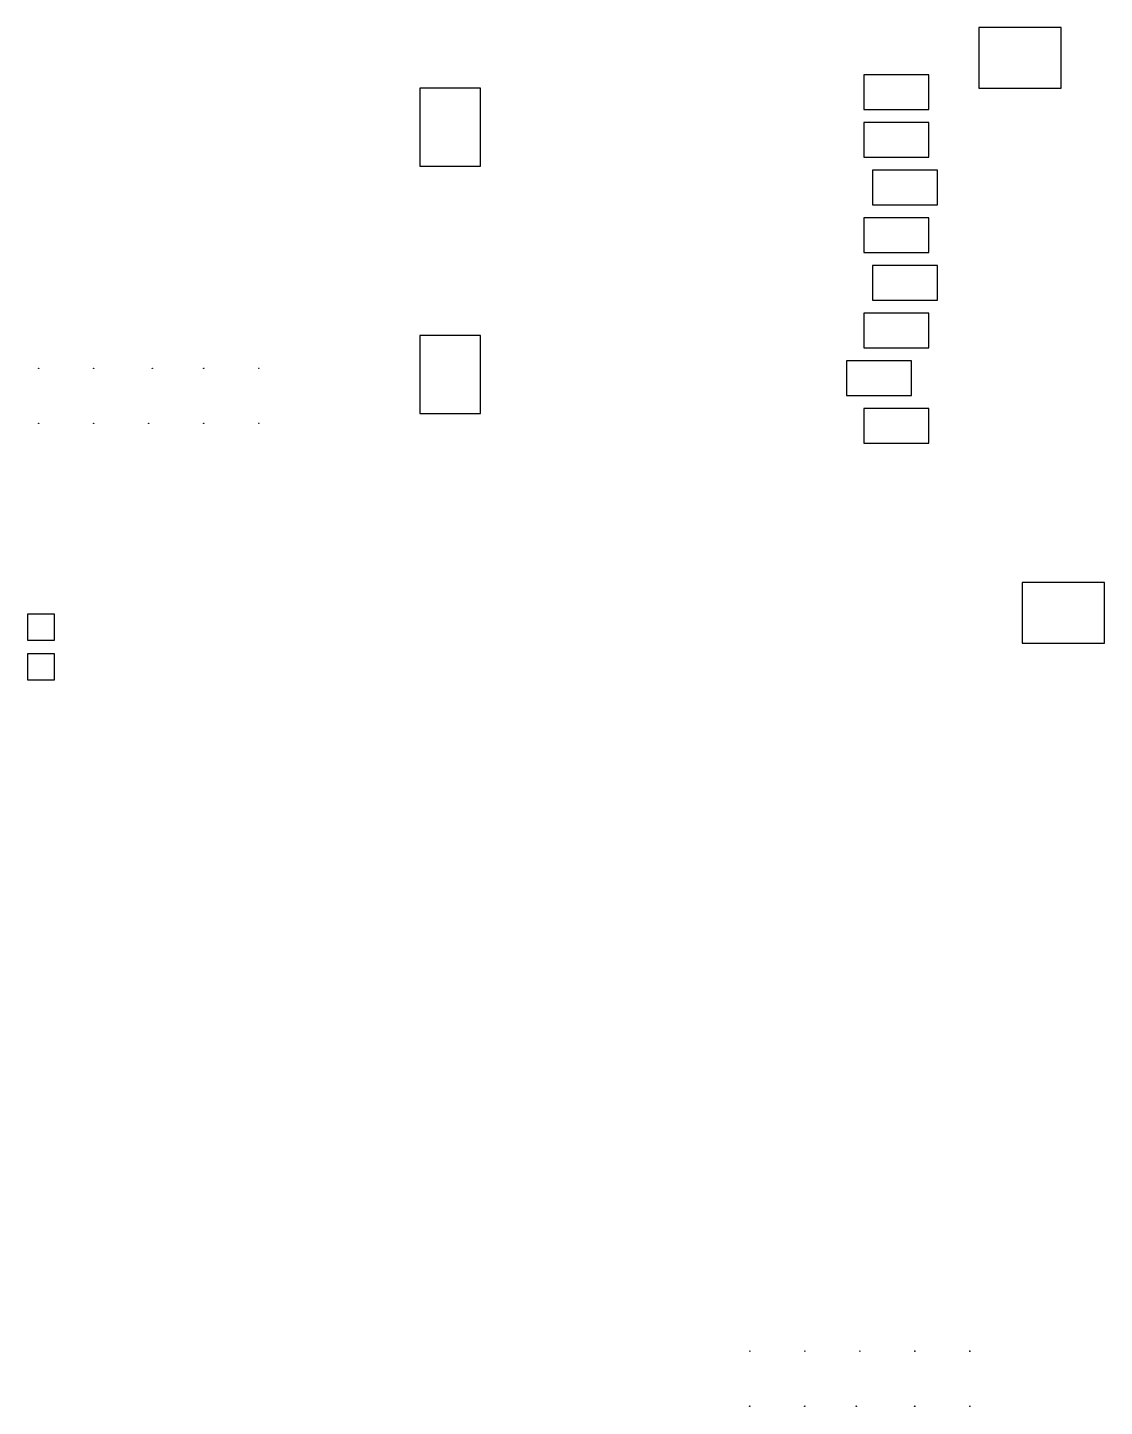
# Model space of a CAD drawing. Extents: x -25 to -0.2, y -41.4 to -9.6.
import ezdxf

# ---------------------------------------------------------------- set-up
doc = ezdxf.new("R2010")
doc.units = 0
doc.layers.get('0').update_dxf_attribs({"linetype": 'CONTINUOUS'})
doc.layers.add('gbp', color=1, linetype='CONTINUOUS')

# ---------------------------------------------------------------- blocks, each defined once
blk = doc.blocks.new('D19')
blk.add_lwpolyline([(-0.309999, -0.299999), (0.309999, -0.299999), (0.309999, 0.299999), (-0.309999, 0.299999)], close=True)
blk = doc.blocks.new('D28')
blk.add_circle((0, 0), 0.005)
blk = doc.blocks.new('D29')
blk.add_lwpolyline([(-0.749999, -0.399999), (0.749999, -0.399999), (0.749999, 0.399999), (-0.749999, 0.399999)], close=True)
blk = doc.blocks.new('D30')
blk.add_lwpolyline([(-0.949998, -0.699999), (0.949998, -0.699999), (0.949998, 0.699999), (-0.949998, 0.699999)], close=True)
blk = doc.blocks.new('D31')
blk.add_lwpolyline([(-0.699999, -0.899998), (0.699999, -0.899998), (0.699999, 0.899998), (-0.699999, 0.899998)], close=True)
blk = doc.blocks.new('D32')
blk.add_lwpolyline([(-0.699999, -0.899998), (0.699999, -0.899998), (0.699999, 0.899998), (-0.699999, 0.899998)], close=True)

msp = doc.modelspace()

# ---------------------------------------------------------------- block references
at = {"layer": 'gbp'}
for name, p in [('D30', (-2.105704, -10.266921)), ('D29', (-4.95571, -11.056922)), ('D31', (-15.255731, -11.866924)), ('D29', (-4.95571, -12.156924)), ('D29', (-4.75571, -13.256927)), ('D29', (-4.95571, -14.356929)), ('D29', (-4.75571, -15.456931)), ('D29', (-4.95571, -16.556933)), ('D32', (-15.255731, -17.566935)), ('D28', (-24.747249, -17.427235)), ('D28', (-23.477247, -17.427235)), ('D28', (-22.127244, -17.427235)), ('D28', (-20.937242, -17.427235)), ('D28', (-19.667239, -17.427235)), ('D29', (-5.355711, -17.656935)), ('D29', (-4.95571, -18.756938)), ('D28', (-24.747249, -18.697337)), ('D28', (-23.477247, -18.697337)), ('D28', (-22.207244, -18.697337)), ('D28', (-20.937242, -18.697337)), ('D28', (-19.667239, -18.697337)), ('D30', (-1.105702, -23.066946)), ('D19', (-24.693349, -23.397147)), ('D19', (-24.693349, -24.317149)), ('D28', (-8.341317, -40.10088)), ('D28', (-7.071314, -40.10088)), ('D28', (-5.801312, -40.10088)), ('D28', (-4.531309, -40.10088)), ('D28', (-3.261307, -40.10088)), ('D28', (-8.341317, -41.370883)), ('D28', (-7.071314, -41.370883)), ('D28', (-5.881312, -41.370883)), ('D28', (-4.531309, -41.370883)), ('D28', (-3.261307, -41.370883))]:
    msp.add_blockref(name, p, dxfattribs=at)

doc.saveas('drawing.dxf')
